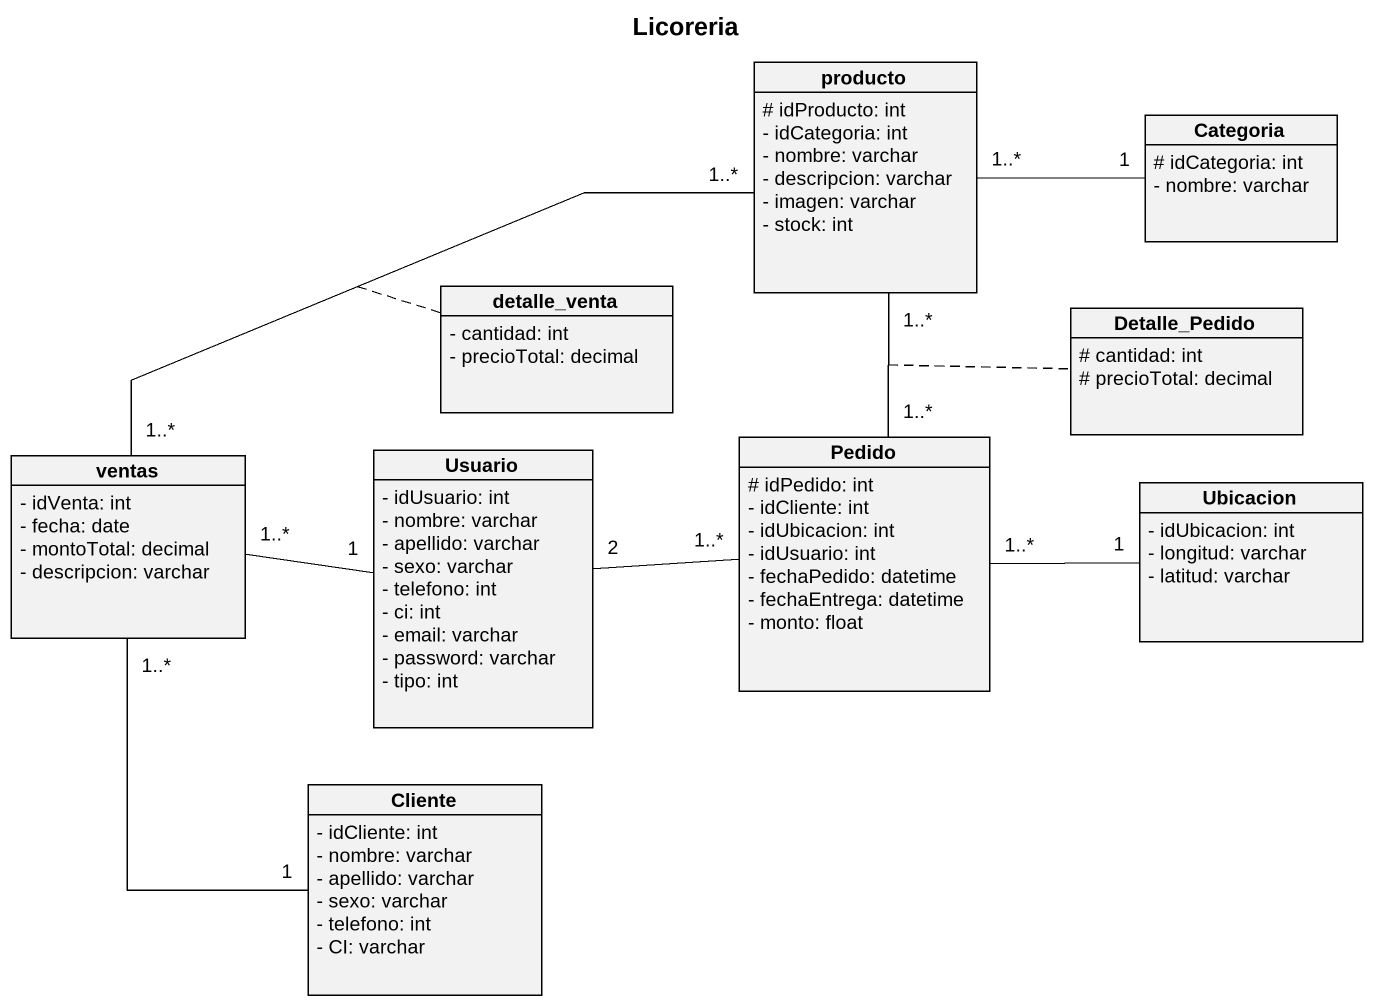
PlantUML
@startuml
title Licoreria
hide circle
hide empty members
skinparam classAttributeIconSize 0
class producto {
  # idProducto: int
  - idCategoria: int
  - nombre: varchar
  - descripcion: varchar
  - imagen: varchar
  - stock: int
}
class Categoria {
  # idCategoria: int
  - nombre: varchar
}
class detalle_venta {
  - cantidad: int
  - precioTotal: decimal
}
class Detalle_Pedido {
  # cantidad: int
  # precioTotal: decimal
}
class ventas {
  - idVenta: int
  - fecha: date
  - montoTotal: decimal
  - descripcion: varchar
}
class Usuario {
  - idUsuario: int
  - nombre: varchar
  - apellido: varchar
  - sexo: varchar
  - telefono: int
  - ci: int
  - email: varchar
  - password: varchar
  - tipo: int
}
class Pedido {
  # idPedido: int
  - idCliente: int
  - idUbicacion: int
  - idUsuario: int
  - fechaPedido: datetime
  - fechaEntrega: datetime
  - monto: float
}
class Ubicacion {
  - idUbicacion: int
  - longitud: varchar
  - latitud: varchar
}
class Cliente {
  - idCliente: int
  - nombre: varchar
  - apellido: varchar
  - sexo: varchar
  - telefono: int
  - CI: varchar
}
producto "1..*" -- "1..*" Pedido
(producto, Pedido) .. Detalle_Pedido
Categoria "1" -left- "1..*" producto
ventas "1..*" -right- "1..*" producto
(ventas, producto) .. detalle_venta
ventas "1..*" -right- "1" Usuario
ventas "1..*" -- "1" Cliente
Usuario "2" -right- "1..*" Pedido
Ubicacion "1" -left- "1..*" Pedido
@enduml
